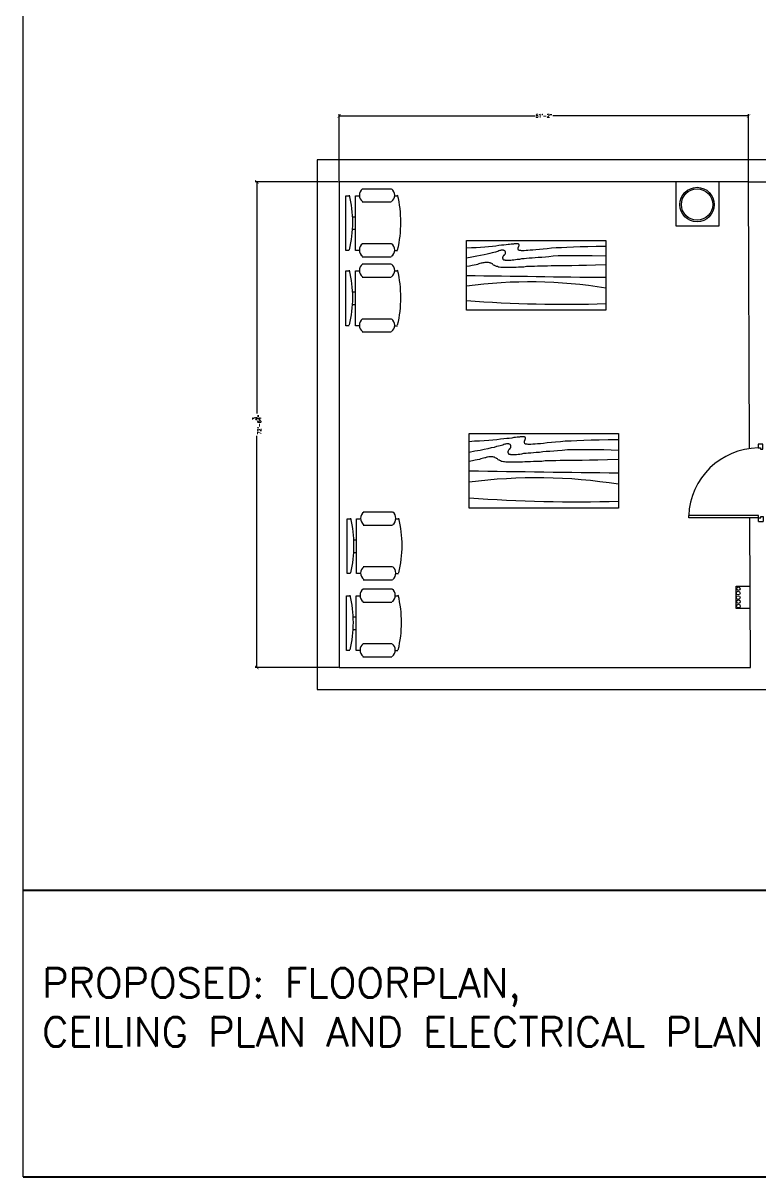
# Model space of a CAD drawing. Header units: inches. Extents: x 19873 to 25464, y 6964 to 10585.
# Drawn here: x 19873 to 21193, y 6964 to 9033 of the extents above; entities that cross this region are included whole.
import ezdxf

# ---------------------------------------------------------------- set-up
doc = ezdxf.new("R2010")
doc.units = ezdxf.units.IN
doc.layers.add('PDF_0', color=7, linetype='Continuous')
doc.layers.add('WINDOW', color=2, linetype='Continuous')
doc.styles.get("Standard").update_dxf_attribs({"font": 'simplex.shx'})
doc.dimstyles.new('duy', dxfattribs={"dimscale": 2.5, "dimtxt": 2.5, "dimasz": 2.5, "dimexe": 1.25, "dimexo": 0.625, "dimtad": 0, "dimlunit": 4, "dimtxsty": 'Standard', "dimblk": 'ARCHTICK', "dimcen": 2.5, "dimadec": 0, "dimazin": 0, "dimtfac": 1, "dimtmove": 0, "dimatfit": 3, "dimfxl": 1, "dimarcsym": 0})

# ---------------------------------------------------------------- blocks, each defined once
blk = doc.blocks.new('DR_D01')
for p, q in [((-0.45, 0.93), (-0.42, 0.93)), ((-0.45, 0.03), (-0.45, 0.93)), ((-0.42, 0.03), (-0.42, 0.93)), ((-0.5, 0.03), (-0.42, 0.03)), ((-0.5, 0.03), (-0.5, -0.03)), ((-0.45, 0.03), (-0.45, 0)), ((-0.45, 0), (-0.435, 0)), ((-0.435, 0), (-0.435, -0.03)), ((0.435, 0), (0.435, -0.03)), ((0.45, 0), (0.435, 0)), ((0.45, 0.03), (0.45, 0)), ((0.5, 0.03), (0.45, 0.03)), ((0.5, -0.03), (0.5, 0.03)), ((-0.435, -0.03), (-0.5, -0.03)), ((0.435, -0.03), (0.5, -0.03))]:
    blk.add_line(p, q)
blk.add_arc((-0.46, 0.021), 0.91, 0.5915, 87.4664)
blk = doc.blocks.new('_ArchTick')
at = {"color": 0, "linetype": 'ByBlock', "const_width": 0.15}
blk.add_lwpolyline([(-0.5, -0.5), (0.5, 0.5)], dxfattribs=at)
blk = doc.blocks.new('*D51')
at = {"color": 0, "lineweight": -2, "transparency": 16777216}
for p, q in [((20438.8, 8748.3), (20289.5, 8748.3)), ((20292.6, 8748.3), (20292.6, 8332.9)), ((20292.6, 7877.5), (20292.6, 8292.9)), ((20438.8, 7877.5), (20289.5, 7877.5))]:
    blk.add_line(p, q, dxfattribs=at)
at = {"layer": 'Defpoints', "color": 0, "transparency": 16777216}
for p in [(20440.4, 8748.3), (20292.6, 7877.5), (20440.4, 7877.5)]:
    blk.add_point(p, dxfattribs=at)
at = {"color": 0, "lineweight": -2, "transparency": 16777216, "xscale": 6.25, "yscale": 6.25, "zscale": 6.25}
for p, rotation in [((20292.6, 8748.3), 90), ((20292.6, 7877.5), 270)]:
    blk.add_blockref('_ArchTick', p, dxfattribs=dict(at, rotation=rotation))
at = {"color": 0, "transparency": 16777216, "insert": (20292.6, 8312.9), "char_height": 6.25, "attachment_point": 5, "rotation": 90}
blk.add_mtext('72\'-6{\\H1x;\\S3/4;}"', dxfattribs=at)
blk = doc.blocks.new('*D52')
at = {"color": 0, "lineweight": -2, "transparency": 16777216}
for p, q in [((20440.4, 8749.8), (20440.4, 8869.6)), ((20440.4, 8866.5), (20791, 8866.5)), ((21174.3, 8866.5), (20823.6, 8866.5)), ((21174.3, 8749.5), (21174.3, 8869.6))]:
    blk.add_line(p, q, dxfattribs=at)
at = {"layer": 'Defpoints', "color": 0, "transparency": 16777216}
for p in [(21174.3, 8866.5), (20440.4, 8748.3), (21174.3, 8748)]:
    blk.add_point(p, dxfattribs=at)
at = {"color": 0, "lineweight": -2, "transparency": 16777216, "xscale": 6.25, "yscale": 6.25, "zscale": 6.25, "rotation": 180}
blk.add_blockref('_ArchTick', (20440.4, 8866.5), dxfattribs=at)
at = {"color": 0, "lineweight": -2, "transparency": 16777216, "xscale": 6.25, "yscale": 6.25, "zscale": 6.25}
blk.add_blockref('_ArchTick', (21174.3, 8866.5), dxfattribs=at)
at = {"color": 0, "transparency": 16777216, "insert": (20807.3, 8866.5), "char_height": 6.25, "attachment_point": 5}
blk.add_mtext('61\'-2"', dxfattribs=at)

msp = doc.modelspace()

# ---------------------------------------------------------------- linework, layer by layer
for p, q in [((21174.269, 8747.981), (21174.268, 8748.264)), ((21174.268, 8748.264), (21491.665, 8747.428)), ((21176.258, 8269.935), (21174.269, 8747.981)), ((21174.269, 8747.981), (21435.976, 8747.981)), ((21177.892, 7877.217), (21176.774, 8145.967)), ((20440.353, 7877.492), (21177.892, 7877.321))]:
    msp.add_line(p, q)
at = {"color": 18, "true_color": 0x000000}
msp.add_line((19873.449, 6964.176), (19873.449, 7234.358), dxfattribs=at)
for points in [[(21503.075, 8787.916), (20400.701, 8787.916), (20400.701, 7837.839), (21280.619, 7837.839)], [(21174.268, 8748.264), (20440.353, 8748.264), (20440.353, 7877.492), (21177.891, 7877.492)]]:
    msp.add_lwpolyline(points)
at = {"color": 85, "true_color": 0x58ba48}
msp.add_lwpolyline([(21152.095, 8023.102), (21176.668, 8023.102), (21176.668, 7983.162), (21152.095, 7983.162)], close=True, dxfattribs=at)
for centre in [(21155.889, 8010.884), (21155.934, 8002.859), (21156.019, 8018.794), (21156.176, 7995.535), (21156.25, 7987.7)]:
    msp.add_circle(centre, 3.29, dxfattribs=at)
at = {"layer": 'PDF_0', "lineweight": 25}
msp.add_lwpolyline([(19873.449, 10585.208), (25464.285, 10585.208), (25464.285, 6964.176), (19873.449, 6964.176)], close=True, dxfattribs=at)
at = {"layer": 'PDF_0', "color": 152, "lineweight": 25, "true_color": 0x2776bb}
for points in [[(20533.52, 8735.296), (20481.425, 8735.296)], [(21043.869, 8746.97), (21043.869, 8669.426), (21121.413, 8669.426), (21121.413, 8746.97)], [(20458.366, 8625.126), (20452.388, 8625.126), (20452.388, 8723.339), (20458.366, 8723.339)], [(20475.447, 8625.126), (20469.468, 8625.126), (20469.468, 8723.339), (20475.447, 8723.339)], [(20481.425, 8712.237), (20533.52, 8712.237)], [(20539.499, 8723.339), (20544.623, 8723.339)], [(20463.49, 8685.762), (20469.468, 8685.762)], [(20469.468, 8662.704), (20463.49, 8662.704)], [(20533.52, 8637.083), (20481.425, 8637.083)], [(20918.449, 8632.504), (20901.337, 8632.504), (20886.278, 8631.819), (20872.588, 8631.819), (20860.267, 8631.135), (20848.631, 8630.45), (20839.048, 8629.766), (20829.465, 8629.766), (20821.251, 8629.081), (20813.037, 8628.397), (20806.192, 8627.712), (20799.347, 8627.028), (20793.186, 8626.343), (20787.71, 8625.659), (20782.919, 8625.659), (20778.812, 8624.974), (20775.389, 8624.974), (20771.967, 8624.29), (20769.229, 8624.29), (20767.175, 8624.29), (20765.806, 8624.974), (20764.437, 8624.974), (20763.068, 8624.974), (20762.384, 8625.659), (20761.699, 8625.659), (20761.699, 8626.343), (20761.015, 8627.028), (20761.015, 8627.712), (20761.015, 8628.397), (20761.015, 8629.081), (20761.015, 8629.766), (20761.015, 8630.45), (20761.699, 8631.135), (20761.699, 8631.819), (20762.384, 8632.504), (20762.384, 8633.188), (20763.068, 8633.873), (20763.068, 8634.557), (20763.068, 8635.242), (20763.068, 8635.926), (20762.384, 8635.926), (20762.384, 8636.611), (20761.699, 8636.611), (20761.015, 8636.611), (20761.015, 8637.295), (20760.33, 8637.295), (20758.961, 8637.295), (20758.277, 8637.295), (20756.908, 8637.295), (20756.224, 8637.295), (20754.17, 8637.295), (20752.801, 8636.611), (20750.748, 8636.611), (20748.694, 8636.611), (20745.956, 8635.926), (20743.218, 8635.926), (20739.796, 8635.242), (20735.689, 8634.557), (20731.582, 8634.557), (20726.79, 8633.873), (20721.314, 8633.188), (20715.154, 8632.504), (20708.309, 8631.819), (20701.464, 8631.135), (20693.934, 8630.45), (20685.72, 8629.766), (20677.506, 8629.766), (20668.608, 8629.081)], [(20481.425, 8614.024), (20533.52, 8614.024)], [(20539.499, 8625.126), (20544.623, 8625.126)], [(20918.449, 8614.707), (20893.808, 8615.391), (20873.957, 8615.391), (20857.529, 8615.391), (20843.839, 8615.391), (20832.887, 8615.391), (20823.989, 8614.707), (20816.459, 8614.022), (20810.299, 8613.338), (20803.454, 8612.653), (20797.293, 8612.653), (20791.817, 8611.969), (20786.341, 8611.284), (20780.865, 8611.284), (20776.074, 8610.6), (20771.967, 8609.915), (20767.175, 8609.915), (20763.753, 8609.231), (20759.646, 8609.231), (20756.224, 8608.546), (20753.486, 8607.862), (20750.748, 8607.862), (20748.01, 8607.177), (20745.956, 8607.177), (20743.903, 8607.177), (20742.534, 8607.177), (20740.48, 8607.177), (20739.796, 8607.177), (20738.427, 8607.177), (20737.742, 8607.862), (20736.373, 8607.862), (20735.689, 8607.862), (20735.004, 8608.546), (20735.004, 8609.231), (20734.32, 8609.231), (20734.32, 8609.915), (20733.635, 8610.6), (20733.635, 8611.284), (20733.635, 8611.969), (20733.635, 8612.653), (20733.635, 8613.338), (20734.32, 8614.022), (20734.32, 8614.707), (20735.004, 8615.391), (20735.689, 8616.076), (20735.689, 8616.76), (20736.373, 8617.445), (20737.058, 8617.445), (20737.058, 8618.129), (20737.742, 8618.814), (20738.427, 8619.498), (20738.427, 8620.183), (20738.427, 8620.867), (20738.427, 8621.552), (20738.427, 8622.236), (20738.427, 8622.921), (20738.427, 8623.605), (20737.742, 8623.605), (20737.058, 8624.29), (20736.373, 8624.974), (20735.689, 8624.974), (20735.004, 8625.659), (20734.32, 8625.659), (20732.951, 8625.659), (20732.266, 8625.659), (20730.897, 8625.659), (20729.528, 8624.974), (20728.159, 8624.974), (20726.79, 8624.29), (20724.737, 8623.605), (20722.683, 8622.921), (20720.63, 8622.236), (20717.892, 8621.552), (20714.469, 8620.867), (20710.362, 8619.498), (20705.571, 8618.814), (20700.095, 8617.445), (20693.934, 8616.076), (20687.089, 8614.707), (20678.191, 8613.338), (20668.608, 8611.284)], [(20458.366, 8490.209), (20452.388, 8490.209), (20452.388, 8588.422), (20458.366, 8588.422)], [(20475.447, 8490.209), (20469.468, 8490.209), (20469.468, 8588.422), (20475.447, 8588.422)], [(20533.52, 8600.378), (20481.425, 8600.378)], [(20539.499, 8588.422), (20544.623, 8588.422)], [(20918.449, 8599.648), (20899.968, 8598.963), (20883.54, 8598.279), (20869.85, 8598.279), (20857.529, 8597.594), (20846.577, 8597.594), (20836.994, 8597.594), (20828.096, 8597.594), (20820.566, 8597.594), (20813.721, 8596.91), (20807.561, 8596.91), (20801.4, 8596.91), (20795.924, 8596.91), (20790.448, 8596.225), (20785.657, 8596.225), (20780.865, 8596.225), (20776.074, 8596.225), (20771.282, 8595.541), (20766.491, 8595.541), (20761.699, 8595.541), (20757.593, 8594.856), (20752.801, 8594.856), (20748.694, 8594.856), (20745.272, 8594.856), (20741.165, 8594.856), (20738.427, 8594.856), (20735.004, 8594.856), (20732.266, 8594.856), (20730.213, 8594.856), (20727.475, 8595.541), (20726.106, 8595.541), (20724.052, 8596.225), (20722.683, 8596.225), (20721.314, 8596.91), (20719.945, 8597.594), (20719.261, 8598.279), (20718.576, 8598.279), (20717.207, 8598.963), (20716.523, 8599.648), (20715.838, 8600.332), (20715.154, 8601.017), (20714.469, 8601.017), (20713.785, 8601.701), (20712.416, 8602.386), (20711.731, 8602.386), (20711.047, 8603.07), (20709.678, 8603.07), (20708.309, 8603.755), (20707.624, 8603.755), (20706.255, 8603.755), (20704.202, 8603.755), (20702.833, 8603.755), (20701.464, 8603.755), (20699.41, 8603.07), (20698.041, 8603.07), (20695.988, 8602.386), (20694.619, 8602.386), (20692.565, 8601.701), (20690.512, 8601.017), (20688.458, 8600.332), (20685.72, 8599.648), (20682.298, 8598.963), (20678.875, 8598.279), (20674.084, 8596.91), (20668.608, 8596.225)], [(20481.425, 8577.319), (20533.52, 8577.319)], [(20463.49, 8550.845), (20469.468, 8550.845)], [(20469.468, 8527.786), (20463.49, 8527.786)], [(20533.52, 8502.165), (20481.425, 8502.165)], [(20539.499, 8490.209), (20544.623, 8490.209)], [(20481.425, 8479.106), (20533.52, 8479.106)], [(20941.26, 8285.944), (20922.907, 8285.944), (20906.757, 8285.21), (20892.075, 8285.21), (20878.861, 8284.476), (20866.381, 8283.741), (20856.103, 8283.007), (20845.826, 8283.007), (20837.016, 8282.273), (20828.207, 8281.539), (20820.866, 8280.805), (20813.525, 8280.071), (20806.918, 8279.337), (20801.045, 8278.603), (20795.906, 8278.603), (20791.501, 8277.869), (20787.831, 8277.869), (20784.16, 8277.134), (20781.224, 8277.134), (20779.021, 8277.134), (20777.553, 8277.869), (20776.085, 8277.869), (20774.617, 8277.869), (20773.883, 8278.603), (20773.148, 8278.603), (20773.148, 8279.337), (20772.414, 8280.071), (20772.414, 8280.805), (20772.414, 8281.539), (20772.414, 8282.273), (20772.414, 8283.007), (20772.414, 8283.741), (20773.148, 8284.476), (20773.148, 8285.21), (20773.883, 8285.944), (20773.883, 8286.678), (20774.617, 8287.412), (20774.617, 8288.146), (20774.617, 8288.88), (20774.617, 8289.614), (20773.883, 8289.614), (20773.883, 8290.348), (20773.148, 8290.348), (20772.414, 8290.348), (20772.414, 8291.083), (20771.68, 8291.083), (20770.212, 8291.083), (20769.478, 8291.083), (20768.01, 8291.083), (20767.276, 8291.083), (20765.073, 8291.083), (20763.605, 8290.348), (20761.403, 8290.348), (20759.2, 8290.348), (20756.264, 8289.614), (20753.327, 8289.614), (20749.657, 8288.88), (20745.252, 8288.146), (20740.847, 8288.146), (20735.709, 8287.412), (20729.836, 8286.678), (20723.229, 8285.944), (20715.888, 8285.21), (20708.546, 8284.476), (20700.471, 8283.741), (20691.662, 8283.007), (20682.853, 8283.007), (20673.309, 8282.273)], [(20941.26, 8266.857), (20914.832, 8267.591), (20893.543, 8267.591), (20875.924, 8267.591), (20861.242, 8267.591), (20849.496, 8267.591), (20839.953, 8266.857), (20831.877, 8266.123), (20825.27, 8265.389), (20817.929, 8264.655), (20811.322, 8264.655), (20805.449, 8263.92), (20799.576, 8263.186), (20793.704, 8263.186), (20788.565, 8262.452), (20784.16, 8261.718), (20779.021, 8261.718), (20775.351, 8260.984), (20770.946, 8260.984), (20767.276, 8260.25), (20764.339, 8259.516), (20761.403, 8259.516), (20758.466, 8258.782), (20756.264, 8258.782), (20754.061, 8258.782), (20752.593, 8258.782), (20750.391, 8258.782), (20749.657, 8258.782), (20748.189, 8258.782), (20747.454, 8259.516), (20745.986, 8259.516), (20745.252, 8259.516), (20744.518, 8260.25), (20744.518, 8260.984), (20743.784, 8260.984), (20743.784, 8261.718), (20743.05, 8262.452), (20743.05, 8263.186), (20743.05, 8263.92), (20743.05, 8264.655), (20743.05, 8265.389), (20743.784, 8266.123), (20743.784, 8266.857), (20744.518, 8267.591), (20745.252, 8268.325), (20745.252, 8269.059), (20745.986, 8269.793), (20746.72, 8269.793), (20746.72, 8270.527), (20747.454, 8271.262), (20748.189, 8271.996), (20748.189, 8272.73), (20748.189, 8273.464), (20748.189, 8274.198), (20748.189, 8274.932), (20748.189, 8275.666), (20748.189, 8276.4), (20747.454, 8276.4), (20746.72, 8277.134), (20745.986, 8277.869), (20745.252, 8277.869), (20744.518, 8278.603), (20743.784, 8278.603), (20742.316, 8278.603), (20741.582, 8278.603), (20740.113, 8278.603), (20738.645, 8277.869), (20737.177, 8277.869), (20735.709, 8277.134), (20733.506, 8276.4), (20731.304, 8275.666), (20729.102, 8274.932), (20726.165, 8274.198), (20722.495, 8273.464), (20718.09, 8271.996), (20712.951, 8271.262), (20707.078, 8269.793), (20700.471, 8268.325), (20693.13, 8266.857), (20683.587, 8265.389), (20673.309, 8263.186)], [(20941.26, 8250.706), (20921.439, 8249.972), (20903.82, 8249.238), (20889.138, 8249.238), (20875.924, 8248.504), (20864.178, 8248.504), (20853.901, 8248.504), (20844.357, 8248.504), (20836.282, 8248.504), (20828.941, 8247.77), (20822.334, 8247.77), (20815.727, 8247.77), (20809.854, 8247.77), (20803.981, 8247.036), (20798.842, 8247.036), (20793.704, 8247.036), (20788.565, 8247.036), (20783.426, 8246.302), (20778.287, 8246.302), (20773.148, 8246.302), (20768.744, 8245.568), (20763.605, 8245.568), (20759.2, 8245.568), (20755.53, 8245.568), (20751.125, 8245.568), (20748.189, 8245.568), (20744.518, 8245.568), (20741.582, 8245.568), (20739.379, 8245.568), (20736.443, 8246.302), (20734.975, 8246.302), (20732.772, 8247.036), (20731.304, 8247.036), (20729.836, 8247.77), (20728.368, 8248.504), (20727.633, 8249.238), (20726.899, 8249.238), (20725.431, 8249.972), (20724.697, 8250.706), (20723.963, 8251.441), (20723.229, 8252.175), (20722.495, 8252.175), (20721.761, 8252.909), (20720.292, 8253.643), (20719.558, 8253.643), (20718.824, 8254.377), (20717.356, 8254.377), (20715.888, 8255.111), (20715.154, 8255.111), (20713.685, 8255.111), (20711.483, 8255.111), (20710.015, 8255.111), (20708.546, 8255.111), (20706.344, 8254.377), (20704.876, 8254.377), (20702.674, 8253.643), (20701.205, 8253.643), (20699.003, 8252.909), (20696.801, 8252.175), (20694.598, 8251.441), (20691.662, 8250.706), (20687.991, 8249.972), (20684.321, 8249.238), (20679.182, 8247.77), (20673.309, 8247.036)], [(20535.675, 8155.975), (20483.579, 8155.975)], [(20460.521, 8045.806), (20454.543, 8045.806), (20454.543, 8144.018), (20460.521, 8144.018)], [(20477.601, 8045.806), (20471.623, 8045.806), (20471.623, 8144.018), (20477.601, 8144.018)], [(20483.579, 8132.916), (20535.675, 8132.916)], [(20541.653, 8144.018), (20546.777, 8144.018)], [(20465.645, 8106.441), (20471.623, 8106.441)], [(20471.623, 8083.383), (20465.645, 8083.383)], [(20535.675, 8057.762), (20483.579, 8057.762)], [(20483.579, 8034.703), (20535.675, 8034.703)], [(20541.653, 8045.806), (20546.777, 8045.806)], [(20459.473, 7907.761), (20453.495, 7907.761), (20453.495, 8005.974), (20459.473, 8005.974)], [(20476.553, 7907.761), (20470.575, 7907.761), (20470.575, 8005.974), (20476.553, 8005.974)], [(20534.627, 8017.93), (20482.532, 8017.93)], [(20540.605, 8005.974), (20545.729, 8005.974)], [(20482.532, 7994.872), (20534.627, 7994.872)], [(20464.597, 7968.397), (20470.575, 7968.397)], [(20470.575, 7945.338), (20464.597, 7945.338)], [(20534.627, 7919.717), (20482.532, 7919.717)], [(20540.605, 7907.761), (20545.729, 7907.761)], [(20482.532, 7896.659), (20534.627, 7896.659)]]:
    msp.add_lwpolyline(points, dxfattribs=at)
for points in [[(20918.449, 8518.193), (20668.608, 8518.193), (20668.608, 8642.771), (20918.449, 8642.771)], [(20941.26, 8163.347), (20673.309, 8163.347), (20673.309, 8296.956), (20941.26, 8296.956)]]:
    msp.add_lwpolyline(points, close=True, dxfattribs=at)
at = {"layer": 'PDF_0', "lineweight": 40}
for points in [[(19873.449, 7478.095), (25464.285, 7478.095)], [(19873.449, 6964.176), (25464.285, 6964.176)]]:
    msp.add_lwpolyline(points, dxfattribs=at)
at = {"layer": 'PDF_0', "color": 152, "lineweight": 25, "true_color": 0x2776bb}
for radius in [30.854, 28.123]:
    msp.add_circle((21082.035, 8707.55), radius, dxfattribs=at)
for centre, radius, start, end in [((20490.688, 8724.225), 14.091, 126.870101, 233.129899), ((20525.705, 8724.225), 14.091, 306.870101, 53.129899), ((20253.259, 8675.543), 211.371, 346.580202, 13.419798), ((20339.519, 8675.543), 211.371, 346.580202, 13.419798), ((20490.688, 8626.007), 14.091, 126.870101, 233.129899), ((20525.705, 8626.007), 14.091, 306.870101, 53.129899), ((20253.259, 8540.625), 211.371, 346.580202, 13.419798), ((20490.688, 8589.307), 14.091, 126.870101, 233.129899), ((20525.705, 8589.307), 14.091, 306.870101, 53.129899), ((20339.519, 8540.625), 211.371, 346.580202, 13.419798), ((21627.931, 69490.175), 60917.247, 269.09766986, 269.33268093), ((20781.912, 7711.605), 857.232, 80.835072, 97.595279), ((20845.893, 10921.678), 2392.949, 265.751271, 271.737535), ((20490.688, 8491.09), 14.091, 126.870101, 233.129899), ((20525.705, 8491.09), 14.091, 306.870101, 53.129899), ((21702.168, 73554.814), 65332.765, 269.09766986, 269.33268093), ((20794.826, 7298.295), 919.368, 80.835072, 97.595279), ((20863.444, 10741.047), 2566.4, 265.751271, 271.737535), ((20492.842, 8144.904), 14.091, 126.870101, 233.129899), ((20527.859, 8144.904), 14.091, 306.870101, 53.129899), ((20255.414, 8096.222), 211.371, 346.580202, 13.419798), ((20341.674, 8096.222), 211.371, 346.580202, 13.419798), ((20492.842, 8046.686), 14.091, 126.870101, 233.129899), ((20527.859, 8046.686), 14.091, 306.870101, 53.129899), ((20254.366, 7958.177), 211.371, 346.580202, 13.419798), ((20491.795, 8006.859), 14.091, 126.870101, 233.129899), ((20526.811, 8006.859), 14.091, 306.870101, 53.129899), ((20340.626, 7958.177), 211.371, 346.580202, 13.419798), ((20491.795, 7908.642), 14.091, 126.870101, 233.129899), ((20526.811, 7908.642), 14.091, 306.870101, 53.129899)]:
    msp.add_arc(centre, radius, start, end, dxfattribs=at)

# ---------------------------------------------------------------- block references
at = {"layer": 'WINDOW', "xscale": 138.9684440436985, "yscale": 138.9684440436985, "zscale": 138.9684440436985, "rotation": 90.19783281419274}
msp.add_blockref('DR_D01', (21196.049, 8208.569), dxfattribs=at)

# ---------------------------------------------------------------- texts
at = {"color": 18, "true_color": 0x000000, "insert": (19907.703, 7338.237), "char_height": 52.58436, "attachment_point": 1}
msp.add_mtext_dynamic_manual_height_columns('PROPOSED: FLOORPLAN, \\PCEILING PLAN AND ELECTRICAL PLAN', width=1904.90065, gutter_width=262.922, heights=[0], dxfattribs=at)

# ---------------------------------------------------------------- dimensions: what is measured, and where the dimension line sits
at = {"color": 85, "true_color": 0x58ba48}
dim = msp.add_linear_dim(base=(21174.269, 8866.495), p1=(20440.353, 8748.264), p2=(21174.269, 8747.981), dimstyle='duy', dxfattribs=at)
dim.commit()
dim.dimension.update_dxf_attribs({"geometry": '*D52', "text_midpoint": (20807.311, 8866.495)})
dim = msp.add_linear_dim(base=(20292.58, 7877.492), p1=(20440.353, 8748.264), p2=(20440.353, 7877.492), angle=90, dimstyle='duy', dxfattribs=at)
dim.commit()
dim.dimension.update_dxf_attribs({"geometry": '*D51', "text_midpoint": (20292.58, 8312.878)})

doc.saveas('drawing.dxf')
